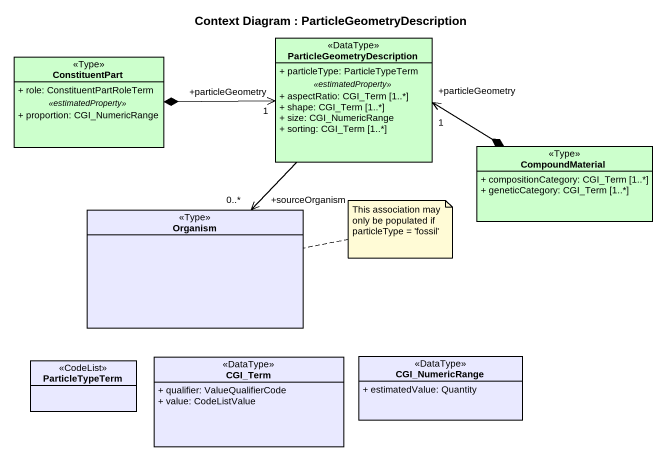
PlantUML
@startuml
title Context Diagram : ParticleGeometryDescription
hide circle
hide empty members
skinparam classAttributeIconSize 0
class ParticleGeometryDescription <<DataType>> #CCFFCC {
  + particleType: ParticleTypeTerm
  .. <<estimatedProperty>> ..
  + aspectRatio: CGI_Term [1..*]
  + shape: CGI_Term [1..*]
  + size: CGI_NumericRange
  + sorting: CGI_Term [1..*]
}
class ConstituentPart <<Type>> #CCFFCC {
  + role: ConstituentPartRoleTerm
  .. <<estimatedProperty>> ..
  + proportion: CGI_NumericRange
}
class CompoundMaterial <<Type>> #CCFFCC {
  + compositionCategory: CGI_Term [1..*]
  + geneticCategory: CGI_Term [1..*]
}
class Organism <<Type>> #E9E9FF
class ParticleTypeTerm <<CodeList>> #E9E9FF
class CGI_Term <<DataType>> #E9E9FF {
  + qualifier: ValueQualifierCode
  + value: CodeListValue
}
class CGI_NumericRange <<DataType>> #E9E9FF {
  + estimatedValue: Quantity
}
ParticleGeometryDescription --> "+sourceOrganism\n0..*" Organism
ConstituentPart *-right-> "+particleGeometry\n1" ParticleGeometryDescription
CompoundMaterial *-left-> "+particleGeometry\n1" ParticleGeometryDescription
note right of Organism : This association may only be populated if particleType = 'fossil'
@enduml
